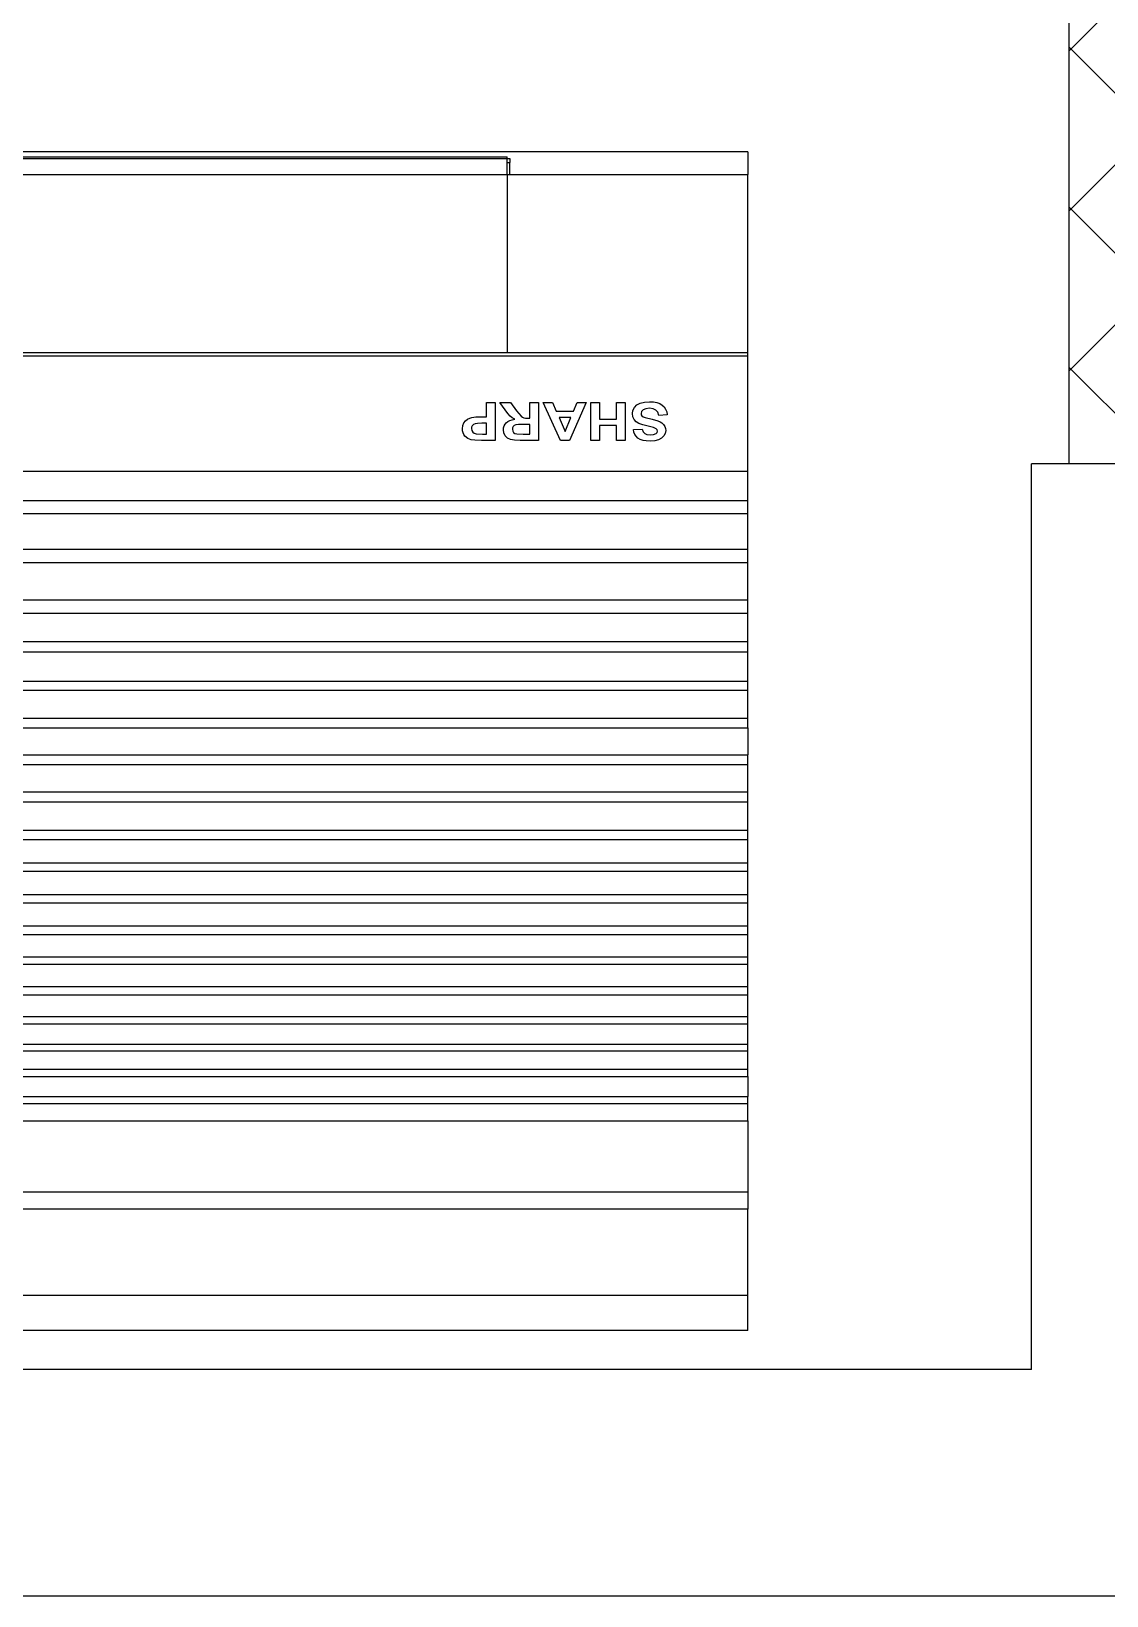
# Model space of a CAD drawing. Header units: inches. Extents: x -106706990 to 300603, y -86718466 to 1728185.
# Drawn here: x 149945 to 150658, y 39760 to 40796 of the extents above; entities that cross this region are included whole.
import ezdxf

# ---------------------------------------------------------------- set-up
doc = ezdxf.new("R2010")
doc.units = ezdxf.units.IN
doc.header["$MEASUREMENT"] = 0
for name, color, linetype in [('A-HATCH', 8, 'Continuous'), ('A-PARTITION', 4, 'Continuous'), ('A-WALL', 1, 'Continuous'), ('Edges', 7, 'Continuous')]:
    doc.layers.add(name, color=color, linetype=linetype)

# ---------------------------------------------------------------- blocks, each defined once
blk = doc.blocks.new('air con')
at = {"layer": 'Edges'}
for p, q in [((71.402, 41.898), (152.402, 41.898)), ((71.402, 41.898), (71.402, 41.095)), ((71.402, 41.095), (152.402, 41.095)), ((71.402, 41.095), (71.402, 39.122)), ((71.402, 39.122), (152.402, 39.122)), ((71.402, 38.724), (71.402, 39.122)), ((152.402, 38.724), (71.402, 38.724)), ((71.402, 37.092), (71.402, 38.724)), ((71.402, 37.092), (71.402, 36.701)), ((152.402, 37.092), (71.402, 37.092)), ((152.402, 36.701), (71.402, 36.701)), ((71.402, 36.701), (71.402, 36.542)), ((152.402, 36.542), (71.402, 36.542)), ((71.402, 36.078), (71.402, 36.542)), ((152.402, 36.078), (71.402, 36.078)), ((71.402, 36.078), (71.402, 35.914)), ((152.402, 35.914), (71.402, 35.914)), ((71.402, 35.914), (71.402, 35.493)), ((71.402, 35.493), (71.402, 35.34)), ((152.402, 35.493), (71.402, 35.493)), ((152.402, 35.34), (71.402, 35.34)), ((71.402, 35.34), (71.402, 34.877)), ((152.402, 34.877), (71.402, 34.877)), ((71.402, 34.877), (71.402, 34.709)), ((152.402, 34.709), (71.402, 34.709)), ((71.402, 34.709), (71.402, 34.207)), ((152.402, 34.207), (71.402, 34.207)), ((71.402, 34.207), (71.402, 34.022)), ((71.402, 34.022), (71.402, 33.51)), ((152.402, 34.022), (71.402, 34.022)), ((152.402, 33.51), (71.402, 33.51)), ((71.402, 33.51), (71.402, 33.335)), ((152.402, 33.335), (71.402, 33.335)), ((71.402, 33.335), (71.402, 32.826)), ((152.402, 32.826), (71.402, 32.826)), ((71.402, 32.826), (71.402, 32.625)), ((152.402, 32.625), (71.402, 32.625)), ((71.402, 32.625), (71.402, 32.098)), ((152.402, 32.098), (71.402, 32.098)), ((71.402, 32.098), (71.402, 31.911)), ((152.402, 31.911), (71.402, 31.911)), ((71.402, 31.911), (71.402, 31.378)), ((152.402, 31.378), (71.402, 31.378)), ((71.402, 31.378), (71.402, 31.189)), ((152.402, 31.189), (71.402, 31.189)), ((71.402, 31.189), (71.402, 30.654)), ((152.402, 30.654), (71.402, 30.654)), ((71.402, 30.654), (71.402, 30.439)), ((152.402, 30.439), (71.402, 30.439)), ((71.402, 30.439), (71.402, 29.791)), ((152.402, 29.791), (71.402, 29.791)), ((71.402, 29.791), (71.402, 29.562)), ((71.402, 29.562), (71.402, 28.935)), ((152.402, 29.562), (71.402, 29.562)), ((152.402, 28.935), (71.402, 28.935)), ((71.402, 28.935), (71.402, 28.714)), ((152.402, 28.714), (71.402, 28.714)), ((71.402, 28.092), (71.402, 28.714)), ((152.402, 28.092), (71.402, 28.092)), ((71.402, 28.092), (71.402, 27.871)), ((71.402, 27.871), (71.402, 27.226)), ((152.402, 27.871), (71.402, 27.871)), ((152.402, 27.226), (71.402, 27.226)), ((71.402, 27.226), (71.402, 27.024)), ((71.402, 27.024), (71.402, 26.349)), ((152.402, 27.024), (71.402, 27.024)), ((152.402, 26.349), (71.402, 26.349)), ((71.402, 26.349), (71.402, 26.117)), ((152.402, 26.117), (71.402, 26.117)), ((71.402, 26.117), (71.402, 25.469)), ((152.402, 25.469), (71.402, 25.469)), ((71.402, 25.469), (71.402, 25.162)), ((152.402, 25.162), (71.402, 25.162)), ((71.402, 25.162), (71.402, 24.304)), ((152.402, 24.304), (71.402, 24.304)), ((71.402, 24.304), (71.402, 24.002)), ((152.402, 24.002), (71.402, 24.002)), ((71.402, 24.002), (71.402, 23.184)), ((71.402, 23.184), (71.402, 22.883)), ((152.402, 23.184), (71.402, 23.184)), ((152.402, 22.883), (71.402, 22.883)), ((71.402, 22.883), (71.402, 22.213)), ((152.402, 22.213), (71.402, 22.213)), ((71.402, 22.213), (71.402, 19.568)), ((73.448, 21.494), (73.537, 21.517)), ((73.537, 21.517), (73.642, 21.525)), ((73.642, 21.525), (73.729, 21.52)), ((73.729, 21.52), (73.804, 21.507)), ((73.804, 21.507), (73.868, 21.484)), ((74.215, 20.639), (74.215, 21.51)), ((74.215, 21.51), (74.413, 21.51)), ((74.413, 21.51), (74.413, 21.167)), ((74.802, 21.167), (74.802, 21.51)), ((74.802, 21.51), (75.001, 21.51)), ((75.001, 21.51), (75.001, 20.639)), ((75.106, 20.639), (75.489, 21.51)), ((75.489, 21.51), (75.699, 21.51)), ((75.699, 21.51), (76.093, 20.639)), ((76.199, 20.639), (76.199, 21.51)), ((76.199, 21.51), (76.616, 21.51)), ((76.616, 21.51), (76.752, 21.504)), ((76.752, 21.504), (76.845, 21.486)), ((77.19, 20.639), (77.19, 21.51)), ((77.19, 21.51), (77.508, 21.51)), ((77.508, 21.51), (77.658, 21.506)), ((77.658, 21.506), (77.744, 21.497)), ((73.283, 21.282), (73.294, 21.346)), ((73.289, 21.232), (73.283, 21.282)), ((73.306, 21.186), (73.289, 21.232)), ((73.294, 21.346), (73.326, 21.406)), ((73.334, 21.144), (73.306, 21.186)), ((73.326, 21.406), (73.378, 21.457)), ((73.378, 21.457), (73.448, 21.494)), ((73.481, 21.324), (73.473, 21.293)), ((73.473, 21.293), (73.48, 21.265)), ((73.48, 21.265), (73.502, 21.241)), ((73.504, 21.347), (73.481, 21.324)), ((73.502, 21.241), (73.567, 21.212)), ((73.563, 21.371), (73.504, 21.347)), ((73.64, 21.379), (73.563, 21.371)), ((73.567, 21.212), (73.685, 21.182)), ((73.713, 21.372), (73.64, 21.379)), ((73.685, 21.182), (73.811, 21.152)), ((73.766, 21.35), (73.713, 21.372)), ((73.8, 21.311), (73.766, 21.35)), ((73.82, 21.253), (73.8, 21.311)), ((73.811, 21.152), (73.899, 21.12)), ((74.019, 21.261), (73.82, 21.253)), ((73.868, 21.484), (73.921, 21.453)), ((73.921, 21.453), (73.962, 21.414)), ((73.962, 21.414), (73.992, 21.369)), ((73.992, 21.369), (74.011, 21.318)), ((74.011, 21.318), (74.019, 21.261)), ((74.413, 21.167), (74.802, 21.167)), ((75.592, 21.306), (75.459, 20.983)), ((75.727, 20.983), (75.592, 21.306)), ((76.552, 21.362), (76.397, 21.362)), ((76.397, 21.362), (76.397, 21.141)), ((76.697, 21.359), (76.552, 21.362)), ((76.66, 21.144), (76.722, 21.152)), ((76.74, 21.347), (76.697, 21.359)), ((76.722, 21.152), (76.754, 21.167)), ((76.772, 21.325), (76.74, 21.347)), ((76.754, 21.167), (76.778, 21.189)), ((76.791, 21.294), (76.772, 21.325)), ((76.778, 21.189), (76.793, 21.218)), ((76.798, 21.254), (76.791, 21.294)), ((76.793, 21.218), (76.798, 21.254)), ((76.845, 21.486), (76.91, 21.454)), ((76.91, 21.454), (76.96, 21.403)), ((76.96, 21.403), (76.992, 21.338)), ((76.986, 21.176), (76.966, 21.138)), ((76.999, 21.219), (76.986, 21.176)), ((76.992, 21.338), (77.003, 21.266)), ((77.003, 21.266), (76.999, 21.219)), ((77.388, 21.362), (77.388, 21.115)), ((77.484, 21.362), (77.388, 21.362)), ((77.627, 21.356), (77.484, 21.362)), ((77.671, 21.343), (77.627, 21.356)), ((77.654, 21.129), (77.689, 21.146)), ((77.707, 21.318), (77.671, 21.343)), ((77.689, 21.146), (77.716, 21.172)), ((77.731, 21.283), (77.707, 21.318)), ((77.716, 21.172), (77.733, 21.203)), ((77.738, 21.239), (77.731, 21.283)), ((77.733, 21.203), (77.738, 21.239)), ((77.744, 21.497), (77.822, 21.465)), ((77.822, 21.465), (77.886, 21.411)), ((77.886, 21.411), (77.911, 21.376)), ((77.935, 21.168), (77.91, 21.107)), ((77.911, 21.376), (77.929, 21.336)), ((77.929, 21.336), (77.939, 21.291)), ((77.943, 21.242), (77.935, 21.168)), ((77.939, 21.291), (77.943, 21.242)), ((73.247, 20.922), (73.441, 20.939)), ((73.262, 20.853), (73.247, 20.922)), ((73.287, 20.793), (73.262, 20.853)), ((73.322, 20.742), (73.287, 20.793)), ((73.374, 21.106), (73.334, 21.144)), ((73.412, 21.082), (73.374, 21.106)), ((73.462, 21.059), (73.412, 21.082)), ((73.441, 20.939), (73.467, 20.864)), ((73.598, 21.02), (73.462, 21.059)), ((73.467, 20.864), (73.511, 20.812)), ((73.511, 20.812), (73.574, 20.782)), ((73.757, 20.982), (73.598, 21.02)), ((73.739, 20.781), (73.8, 20.808)), ((73.8, 20.965), (73.757, 20.982)), ((73.828, 20.944), (73.8, 20.965)), ((73.8, 20.808), (73.836, 20.847)), ((73.843, 20.92), (73.828, 20.944)), ((73.836, 20.847), (73.848, 20.892)), ((73.848, 20.892), (73.843, 20.92)), ((73.899, 21.12), (73.961, 21.081)), ((73.961, 21.081), (74.008, 21.031)), ((74.035, 20.82), (74, 20.752)), ((74.008, 21.031), (74.037, 20.968)), ((74.047, 20.892), (74.035, 20.82)), ((74.037, 20.968), (74.047, 20.892)), ((74.802, 21.02), (74.413, 21.02)), ((74.413, 21.02), (74.413, 20.639)), ((74.802, 20.639), (74.802, 21.02)), ((75.398, 20.837), (75.317, 20.639)), ((75.791, 20.837), (75.398, 20.837)), ((75.459, 20.983), (75.727, 20.983)), ((75.877, 20.639), (75.791, 20.837)), ((76.397, 21.141), (76.544, 21.141)), ((76.437, 21.002), (76.397, 21.002)), ((76.397, 21.002), (76.397, 20.639)), ((76.496, 21), (76.437, 21.002)), ((76.537, 20.993), (76.496, 21)), ((76.568, 20.979), (76.537, 20.993)), ((76.544, 21.141), (76.66, 21.144)), ((76.597, 20.956), (76.568, 20.979)), ((76.702, 20.828), (76.597, 20.956)), ((76.845, 20.639), (76.702, 20.828)), ((76.804, 21.034), (76.743, 21.023)), ((76.743, 21.023), (76.802, 20.988)), ((76.802, 20.988), (76.849, 20.95)), ((76.856, 21.052), (76.804, 21.034)), ((76.849, 20.95), (76.899, 20.895)), ((76.901, 21.075), (76.856, 21.052)), ((76.899, 20.895), (76.962, 20.809)), ((76.938, 21.104), (76.901, 21.075)), ((76.966, 21.138), (76.938, 21.104)), ((76.962, 20.809), (77.082, 20.639)), ((77.388, 21.115), (77.497, 21.115)), ((77.518, 20.967), (77.388, 20.967)), ((77.388, 20.967), (77.388, 20.639)), ((77.497, 21.115), (77.595, 21.119)), ((77.637, 20.97), (77.518, 20.967)), ((77.595, 21.119), (77.654, 21.129)), ((77.724, 20.98), (77.637, 20.97)), ((77.776, 20.995), (77.724, 20.98)), ((77.827, 21.021), (77.776, 20.995)), ((77.873, 21.058), (77.827, 21.021)), ((77.91, 21.107), (77.873, 21.058)), ((73.367, 20.7), (73.322, 20.742)), ((73.422, 20.666), (73.367, 20.7)), ((73.488, 20.642), (73.422, 20.666)), ((73.565, 20.628), (73.488, 20.642)), ((73.653, 20.623), (73.565, 20.628)), ((73.574, 20.782), (73.655, 20.772)), ((73.771, 20.631), (73.653, 20.623)), ((73.655, 20.772), (73.739, 20.781)), ((73.867, 20.655), (73.771, 20.631)), ((73.943, 20.695), (73.867, 20.655)), ((74, 20.752), (73.943, 20.695)), ((74.413, 20.639), (74.215, 20.639)), ((75.001, 20.639), (74.802, 20.639)), ((75.317, 20.639), (75.106, 20.639)), ((76.093, 20.639), (75.877, 20.639)), ((76.397, 20.639), (76.199, 20.639)), ((77.082, 20.639), (76.845, 20.639)), ((77.388, 20.639), (77.19, 20.639)), ((152.402, 19.568), (71.402, 19.568)), ((71.402, 19.568), (71.402, 19.493)), ((152.402, 19.493), (71.402, 19.493)), ((71.402, 19.493), (71.402, 15.42)), ((76.921, 15.42), (76.921, 19.493)), ((76.921, 18.47), (76.921, 18.812)), ((76.921, 18.133), (76.921, 18.47)), ((76.921, 17.803), (76.921, 18.133)), ((76.921, 17.48), (76.921, 17.803)), ((76.921, 17.163), (76.921, 17.48)), ((76.921, 16.853), (76.921, 17.163)), ((76.921, 16.551), (76.921, 16.853)), ((76.921, 16.256), (76.921, 16.551)), ((76.921, 15.969), (76.921, 16.256)), ((76.921, 15.69), (76.921, 15.969)), ((76.855, 15.42), (71.402, 15.42)), ((71.402, 14.898), (71.402, 15.42)), ((76.921, 15.42), (76.855, 15.42)), ((76.855, 15.42), (76.855, 15.142)), ((76.921, 15.42), (76.921, 15.69)), ((76.921, 15.42), (76.921, 15.142)), ((146.421, 15.42), (76.921, 15.42)), ((76.921, 15.142), (76.855, 15.142)), ((76.855, 15.051), (76.855, 15.142)), ((76.921, 15.142), (76.921, 15.051)), ((71.402, 14.898), (152.402, 14.898)), ((76.921, 15.051), (76.855, 15.051)), ((146.421, 15.051), (76.921, 15.051)), ((76.921, 15.051), (76.921, 15.012)), ((146.421, 15.012), (76.921, 15.012))]:
    blk.add_line(p, q, dxfattribs=at)

msp = doc.modelspace()

# ---------------------------------------------------------------- hatches: boundary and pattern name
at = {"layer": 'A-HATCH'}
h = msp.add_hatch(dxfattribs=at)
h.set_pattern_fill('ANSI37', color=8, scale=600)
h.set_pattern_definition([(45, (114889.65, -264791.58), (-53.033009, 53.033009), []), (135, (114889.65, -264791.58), (-53.033009, -53.033009), [])])
h.paths.add_polyline_path([(144582.8, 44409.7), (144582.8, 39909.7), (144682.8, 39909.7), (144682.8, 44309.7), (146307.8, 44309.7), (146307.8, 44409.7)])
h.paths.add_polyline_path([(147657.8, 39909.7), (147707.8, 39909.7), (147707.8, 44409.7), (147657.8, 44409.7)])
h.paths.add_polyline_path([(147607.8, 39909.7), (147657.8, 39909.7), (147657.8, 44409.7), (147607.8, 44409.7)])
h.paths.add_polyline_path([(150632.8, 44309.7), (150632.8, 40509.7), (150732.8, 40509.7), (150732.8, 44409.7), (149007.8, 44409.7), (149007.8, 44309.7)])

# ---------------------------------------------------------------- linework, layer by layer
at = {"layer": 'A-PARTITION', "color": 8}
msp.add_line((150632.8, 40509.7), (150632.8, 44309.7), dxfattribs=at)
at = {"layer": 'A-WALL', "color": 8}
for p, q in [((151957.8, 40509.7), (150607.8, 40509.7)), ((150607.8, 39909.7), (150607.8, 40509.7)), ((150607.8, 39759.7), (150882.8, 39759.7))]:
    msp.add_line(p, q, dxfattribs=at)
at = {"layer": 'A-WALL', "color": 8, "linetype": 'Continuous', "ltscale": 900}
for p, q in [((150607.8, 39909.7), (148707.8, 39909.7)), ((148707.8, 39759.7), (150607.8, 39759.7))]:
    msp.add_line(p, q, dxfattribs=at)

# ---------------------------------------------------------------- block references
at = {"xscale": 28.92590521224616, "yscale": 28.92590521224616, "zscale": 28.92590521224616, "rotation": 180}
msp.add_blockref('air con', (152485.2, 41147.4), dxfattribs=at)

doc.saveas('drawing.dxf')
